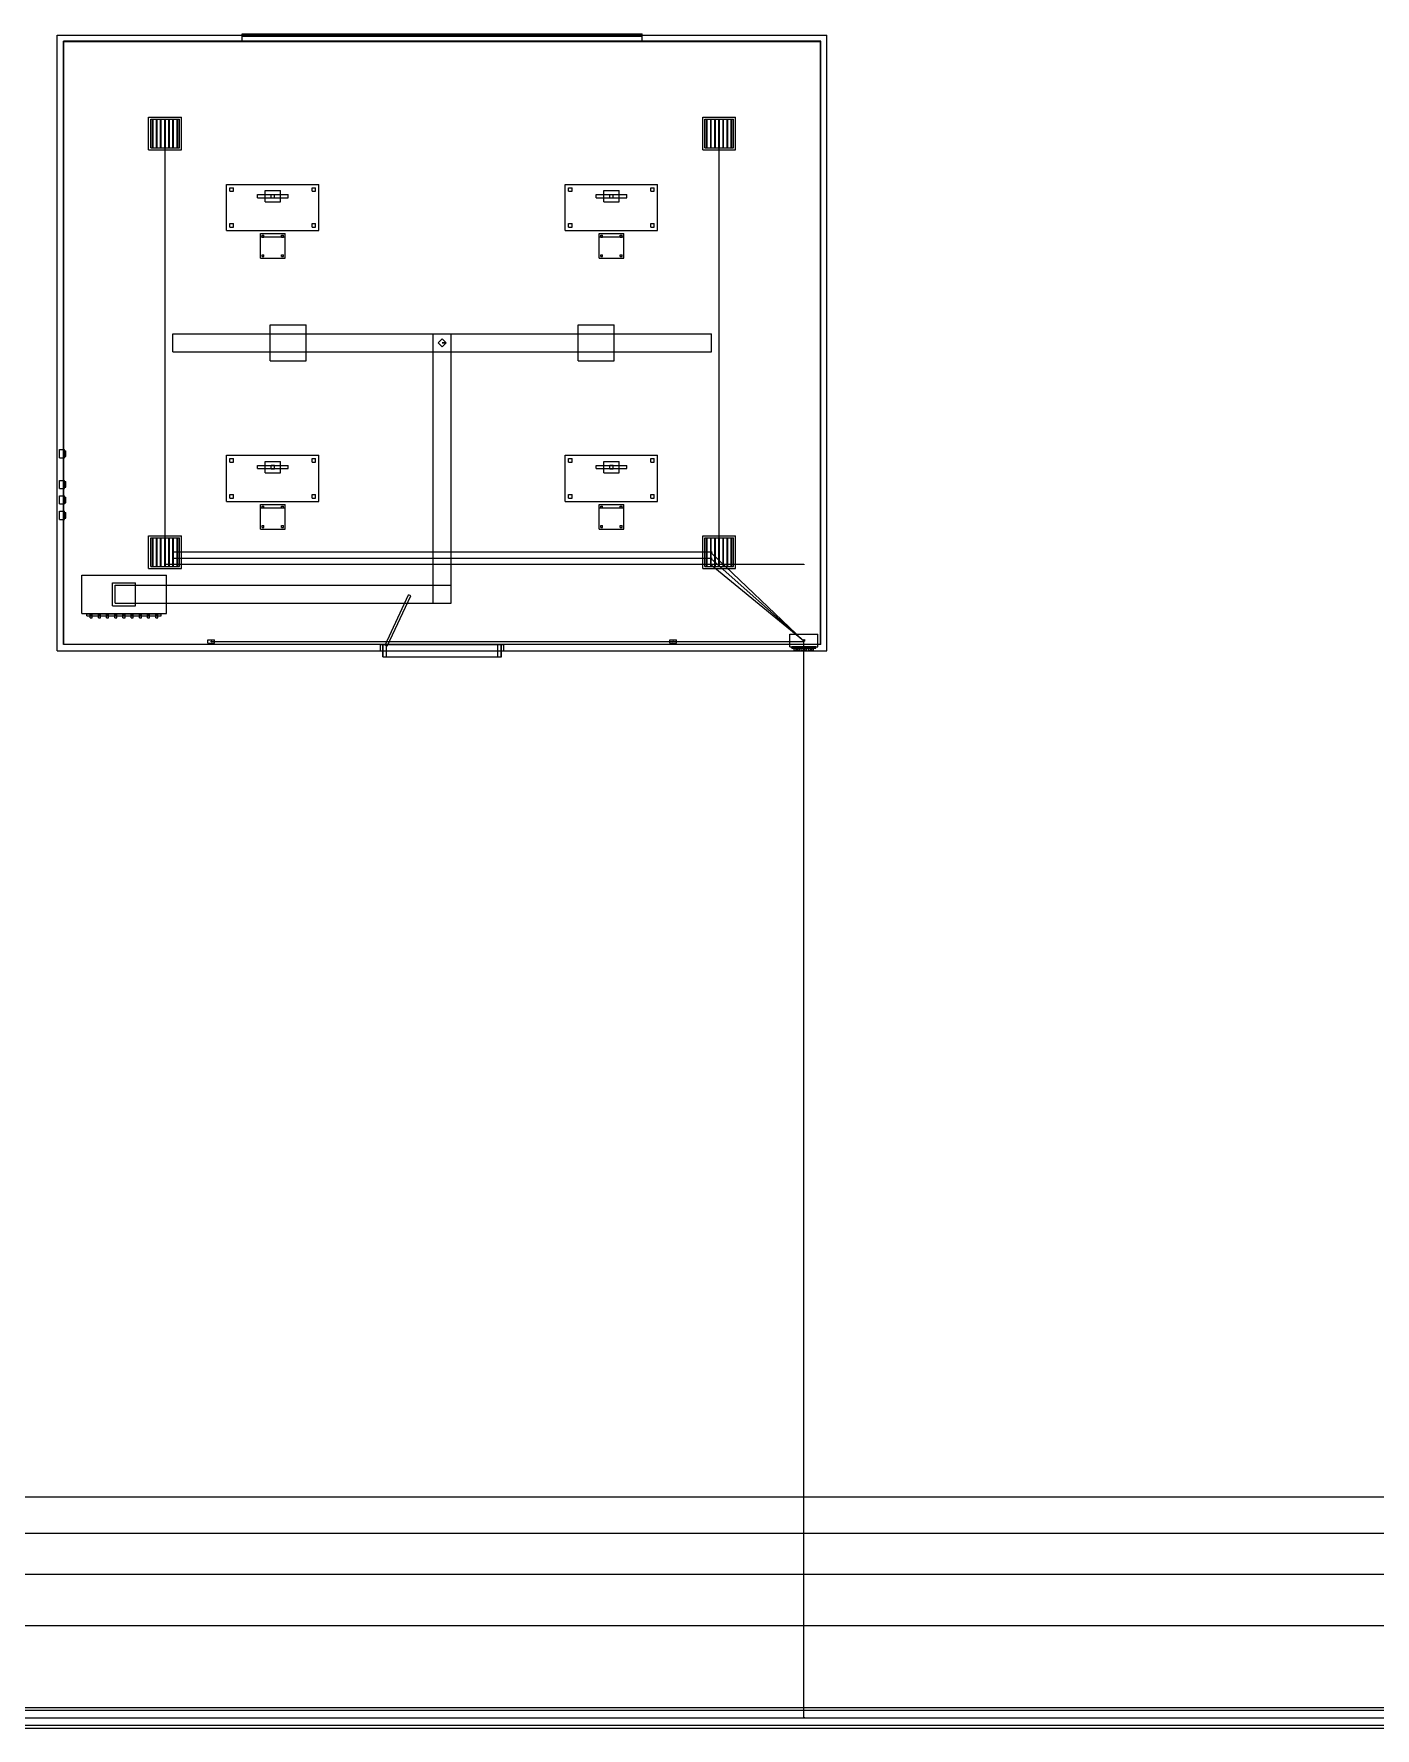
# Model space of a CAD drawing. Header units: millimetres. Extents: x -91450 to 91080, y -35205 to 6022.
# Drawn here: x -71956 to -45818, y -35000 to -1978 of the extents above; entities that cross this region are included whole.
import ezdxf

# ---------------------------------------------------------------- set-up
doc = ezdxf.new("R2010")
doc.units = ezdxf.units.MM

msp = doc.modelspace()

# ---------------------------------------------------------------- linework, layer by layer
at = {"layer": 'electrical'}
for p, q in [((-69392.21, -3920), (-69407.79, -3920)), ((-69407.79, -3920), (-69400, -3920)), ((-69400, -3920), (-69392.21, -3920)), ((-69400, -12320), (-69400, -3920)), ((-58592.21, -3920), (-58607.79, -3920)), ((-58607.79, -3920), (-58600, -3920)), ((-58600, -3920), (-58592.21, -3920)), ((-58600, -12320), (-58600, -3920)), ((-69250, -12091.26), (-69250, -12068.74)), ((-69250, -12068.74), (-69250, -12080)), ((-69250, -12080), (-69250, -12091.26)), ((-58750, -12080), (-69250, -12080)), ((-69250, -12211.26), (-69250, -12188.74)), ((-69250, -12188.74), (-69250, -12200)), ((-69250, -12200), (-69250, -12211.26)), ((-58750, -12200), (-69250, -12200)), ((-58758.98, -12089.4), (-58745.51, -12075.3)), ((-58745.51, -12075.3), (-58758.98, -12089.4)), ((-56958.98, -13809.4), (-58758.98, -12089.4)), ((-58758.64, -12209.72), (-58745.68, -12195.14)), ((-58745.68, -12195.14), (-58758.64, -12209.72)), ((-56958.64, -13809.72), (-58758.64, -12209.72)), ((-58750, -12091.26), (-58750, -12068.74)), ((-58750, -12068.74), (-58750, -12080)), ((-58750, -12080), (-58750, -12091.26)), ((-58750, -12080), (-58735.96, -12080)), ((-58735.96, -12080), (-58750, -12080)), ((-58750, -12211.26), (-58750, -12188.74)), ((-58750, -12188.74), (-58750, -12200)), ((-58750, -12200), (-58750, -12211.26)), ((-58750, -12200), (-58735.96, -12200)), ((-58735.96, -12200), (-58750, -12200)), ((-58745.68, -12195.14), (-58745.68, -12195.14)), ((-58745.51, -12075.3), (-58745.51, -12075.3)), ((-69392.21, -12320), (-69407.79, -12320)), ((-69407.79, -12320), (-69400, -12320)), ((-69400, -12327.79), (-69400, -12312.21)), ((-69400, -12312.21), (-69400, -12320)), ((-69400, -12320), (-69400, -12327.79)), ((-56950, -12320), (-69400, -12320)), ((-69400, -12320), (-69392.21, -12320)), ((-69250, -12331.26), (-69250, -12308.74)), ((-69250, -12308.74), (-69250, -12320)), ((-69250, -12320), (-69250, -12331.26)), ((-58750, -12320), (-69250, -12320)), ((-58758.26, -12330.04), (-58745.87, -12314.98)), ((-58745.87, -12314.98), (-58758.26, -12330.04)), ((-56958.26, -13810.04), (-58758.26, -12330.04)), ((-58750, -12331.26), (-58750, -12308.74)), ((-58750, -12308.74), (-58750, -12320)), ((-58750, -12320), (-58750, -12331.26)), ((-58750, -12320), (-58735.96, -12320)), ((-58735.96, -12320), (-58750, -12320)), ((-58745.87, -12314.98), (-58745.87, -12314.98)), ((-58592.21, -12320), (-58607.79, -12320)), ((-58607.79, -12320), (-58600, -12320)), ((-58600, -12320), (-58592.21, -12320)), ((-56950, -12327.79), (-56950, -12312.21)), ((-56950, -12312.21), (-56950, -12320)), ((-56950, -12320), (-56950, -12327.79)), ((-68565, -13850), (-68565, -13790)), ((-68565, -13790), (-68435, -13790)), ((-68565, -13850), (-68435, -13850)), ((-68491, -13820), (-68504.5, -13812.21)), ((-68504.5, -13812.21), (-68504.5, -13827.79)), ((-68504.5, -13827.79), (-68491, -13820)), ((-68500, -13827.79), (-68500, -13812.21)), ((-68500, -13812.21), (-68500, -13820)), ((-68500, -13820), (-56950, -13820)), ((-68500, -13820), (-68500, -13827.79)), ((-68500, -13820), (-68490.28, -13820)), ((-68490.28, -13820), (-68500, -13820)), ((-68435, -13850), (-68435, -13790)), ((-59565, -13850), (-59565, -13790)), ((-59565, -13790), (-59435, -13790)), ((-59565, -13850), (-59435, -13850)), ((-59491, -13820), (-59504.5, -13812.21)), ((-59504.5, -13812.21), (-59504.5, -13827.79)), ((-59504.5, -13827.79), (-59491, -13820)), ((-59500, -13827.79), (-59500, -13812.21)), ((-59500, -13812.21), (-59500, -13820)), ((-59500, -13820), (-56950, -13820)), ((-59500, -13820), (-59500, -13827.79)), ((-59500, -13820), (-59490.28, -13820)), ((-59490.28, -13820), (-59500, -13820)), ((-59435, -13850), (-59435, -13790)), ((-57225, -13925), (-57225, -13675)), ((-57225, -13675), (-56675, -13675)), ((-56968, -13800), (-56941, -13784.41)), ((-56941, -13815.59), (-56968, -13800)), ((-56934.41, -13800), (-56965.59, -13800)), ((-56965.59, -13800), (-56950, -13800)), ((-56958.98, -13809.4), (-56945.51, -13795.3)), ((-56945.51, -13795.3), (-56958.98, -13809.4)), ((-56958.64, -13809.72), (-56945.68, -13795.14)), ((-56945.68, -13795.14), (-56958.64, -13809.72)), ((-56958.26, -13810.04), (-56945.87, -13794.98)), ((-56945.87, -13794.98), (-56958.26, -13810.04)), ((-56937, -13800), (-56956.5, -13788.74)), ((-56956.5, -13788.74), (-56956.5, -13811.26)), ((-56937, -13800), (-56956.5, -13788.74)), ((-56956.5, -13788.74), (-56956.5, -13811.26)), ((-56937, -13800), (-56956.5, -13788.74)), ((-56956.5, -13788.74), (-56956.5, -13811.26)), ((-56956.5, -13811.26), (-56937, -13800)), ((-56956.5, -13811.26), (-56937, -13800)), ((-56956.5, -13811.26), (-56937, -13800)), ((-56950, -13800), (-56934.41, -13800)), ((-56950, -34800), (-56950, -13800)), ((-56950, -13800), (-56930.56, -13800)), ((-56930.56, -13800), (-56950, -13800)), ((-56950, -13800), (-56935.96, -13800)), ((-56935.96, -13800), (-56950, -13800)), ((-56950, -13800), (-56935.96, -13800)), ((-56935.96, -13800), (-56950, -13800)), ((-56950, -13800), (-56935.96, -13800)), ((-56935.96, -13800), (-56950, -13800)), ((-56950, -13827.79), (-56950, -13812.21)), ((-56950, -13812.21), (-56950, -13820)), ((-56950, -13827.79), (-56950, -13812.21)), ((-56950, -13812.21), (-56950, -13820)), ((-56950, -13820), (-56950, -13827.79)), ((-56950, -13820), (-56950, -13827.79)), ((-56945.87, -13794.98), (-56945.87, -13794.98)), ((-56945.68, -13795.14), (-56945.68, -13795.14)), ((-56945.51, -13795.3), (-56945.51, -13795.3)), ((-56941, -13784.41), (-56941, -13815.59)), ((-56675, -13925), (-56675, -13675)), ((-57225, -13925), (-56675, -13925)), ((-57185, -13952.5), (-57185, -13917.5)), ((-57185, -13917.5), (-56715, -13917.5)), ((-57185, -13952.5), (-56715, -13952.5)), ((-57137.5, -13990), (-57137.5, -13950)), ((-57137.5, -13950), (-57037.5, -13950)), ((-57137.5, -13990), (-57037.5, -13990)), ((-57064.12, -13980), (-57110.88, -13980)), ((-57110.88, -13980), (-57087.5, -13980)), ((-57064.12, -14005), (-57110.88, -14005)), ((-57110.88, -14005), (-57087.5, -14005)), ((-57087.5, -13980), (-57087.5, -14005)), ((-57087.5, -13980), (-57064.12, -13980)), ((-57087.5, -14005), (-57064.12, -14005)), ((-57037.5, -13990), (-57037.5, -13950)), ((-57000, -13990), (-57000, -13950)), ((-57000, -13950), (-56900, -13950)), ((-57000, -13990), (-56900, -13990)), ((-56926.62, -13980), (-56973.38, -13980)), ((-56973.38, -13980), (-56950, -13980)), ((-56926.62, -14005), (-56973.38, -14005)), ((-56973.38, -14005), (-56950, -14005)), ((-56950, -13980), (-56950, -14005)), ((-56950, -13980), (-56926.62, -13980)), ((-56950, -14005), (-56926.62, -14005)), ((-56900, -13990), (-56900, -13950)), ((-56862.5, -13990), (-56862.5, -13950)), ((-56862.5, -13950), (-56762.5, -13950)), ((-56862.5, -13990), (-56762.5, -13990)), ((-56789.12, -13980), (-56835.88, -13980)), ((-56835.88, -13980), (-56812.5, -13980)), ((-56789.12, -14005), (-56835.88, -14005)), ((-56835.88, -14005), (-56812.5, -14005)), ((-56812.5, -13980), (-56812.5, -14005)), ((-56812.5, -13980), (-56789.12, -13980)), ((-56812.5, -14005), (-56789.12, -14005)), ((-56762.5, -13990), (-56762.5, -13950)), ((-56715, -13952.5), (-56715, -13917.5)), ((-91000, -34600), (91000, -34600)), ((-91000, -34650), (91000, -34650)), ((-91000, -34800), (91000, -34800)), ((91000, -34950), (-91000, -34950)), ((-91000, -35000), (91000, -35000)), ((-56934.41, -34800), (-56965.59, -34800)), ((-56965.59, -34800), (-56950, -34800)), ((-56950, -34800), (-56934.41, -34800))]:
    msp.add_line(p, q, dxfattribs=at)
at = {"layer": 'hvac'}
for p, q in [((-69250, -8175), (-69250, -7825)), ((-69250, -7825), (-58750, -7825)), ((-67350, -8350), (-67350, -7650)), ((-67350, -7650), (-66650, -7650)), ((-66650, -8350), (-66650, -7650)), ((-64175, -13075), (-64175, -7825)), ((-64175, -7825), (-63825, -7825)), ((-63825, -13075), (-63825, -7825)), ((-61350, -8350), (-61350, -7650)), ((-61350, -7650), (-60650, -7650)), ((-60650, -8350), (-60650, -7650)), ((-58750, -8175), (-58750, -7825)), ((-69250, -8175), (-58750, -8175)), ((-67350, -8350), (-66650, -8350)), ((-61350, -8350), (-60650, -8350)), ((-71025, -13275), (-71025, -12525)), ((-71025, -12525), (-69375, -12525)), ((-69375, -13275), (-69375, -12525)), ((-70425, -13125), (-70425, -12675)), ((-70425, -12675), (-69975, -12675)), ((-70375, -13075), (-70375, -12725)), ((-70375, -12725), (-63825, -12725)), ((-69975, -13125), (-69975, -12675)), ((-63825, -13075), (-63825, -12725)), ((-70425, -13125), (-69975, -13125)), ((-70375, -13075), (-63825, -13075)), ((-64175, -13075), (-63825, -13075)), ((-71025, -13275), (-69375, -13275)), ((-70925, -13320), (-70925, -13280)), ((-70925, -13280), (-69475, -13280)), ((-70925, -13320), (-69475, -13320)), ((-70860, -13360), (-70860, -13300)), ((-70860, -13300), (-70820, -13300)), ((-70860, -13360), (-70820, -13360)), ((-70820, -13360), (-70820, -13300)), ((-70700, -13360), (-70700, -13300)), ((-70700, -13300), (-70660, -13300)), ((-70700, -13360), (-70660, -13360)), ((-70660, -13360), (-70660, -13300)), ((-70540, -13360), (-70540, -13300)), ((-70540, -13300), (-70500, -13300)), ((-70540, -13360), (-70500, -13360)), ((-70500, -13360), (-70500, -13300)), ((-70380, -13360), (-70380, -13300)), ((-70380, -13300), (-70340, -13300)), ((-70380, -13360), (-70340, -13360)), ((-70340, -13360), (-70340, -13300)), ((-70220, -13360), (-70220, -13300)), ((-70220, -13300), (-70180, -13300)), ((-70220, -13360), (-70180, -13360)), ((-70180, -13360), (-70180, -13300)), ((-70060, -13360), (-70060, -13300)), ((-70060, -13300), (-70020, -13300)), ((-70060, -13360), (-70020, -13360)), ((-70020, -13360), (-70020, -13300)), ((-69900, -13360), (-69900, -13300)), ((-69900, -13300), (-69860, -13300)), ((-69900, -13360), (-69860, -13360)), ((-69860, -13360), (-69860, -13300)), ((-69740, -13360), (-69740, -13300)), ((-69740, -13300), (-69700, -13300)), ((-69740, -13360), (-69700, -13360)), ((-69700, -13360), (-69700, -13300)), ((-69580, -13360), (-69580, -13300)), ((-69580, -13300), (-69540, -13300)), ((-69580, -13360), (-69540, -13360)), ((-69540, -13360), (-69540, -13300)), ((-69475, -13320), (-69475, -13280))]:
    msp.add_line(p, q, dxfattribs=at)
at = {"layer": 'interiors'}
for p, q in [((-67900, -2022.5), (-67900, -1977.5)), ((-67900, -1977.5), (-60100, -1977.5)), ((-60100, -2022.5), (-60100, -1977.5)), ((-71500, -14000), (-71500, -2000)), ((-71500, -2000), (-56500, -2000)), ((-56620, -2120), (-71380, -2120)), ((-71380, -13880), (-71380, -2120)), ((-71375, -13875), (-71375, -2125)), ((-71375, -2125), (-56625, -2125)), ((-67900, -2000), (-60100, -2000)), ((-67900, -2120), (-67900, -2000)), ((-67900, -2022.5), (-60100, -2022.5)), ((-67900, -2120), (-60100, -2120)), ((-60100, -2120), (-60100, -2000)), ((-56625, -13875), (-56625, -2125)), ((-56620, -13880), (-56620, -2120)), ((-56500, -14000), (-56500, -2000)), ((-68200, -5810), (-68200, -4910)), ((-68200, -4910), (-66400, -4910)), ((-66400, -5810), (-66400, -4910)), ((-61600, -5810), (-61600, -4910)), ((-61600, -4910), (-59800, -4910)), ((-59800, -5810), (-59800, -4910)), ((-68135, -5045), (-68135, -4975)), ((-68135, -4975), (-68065, -4975)), ((-68135, -5045), (-68065, -5045)), ((-68065, -5045), (-68065, -4975)), ((-67600, -5170), (-67600, -5110)), ((-67600, -5110), (-67000, -5110)), ((-67600, -5170), (-67000, -5170)), ((-67450, -5250), (-67450, -5030)), ((-67450, -5030), (-67150, -5030)), ((-67450, -5250), (-67150, -5250)), ((-67330, -5175), (-67330, -5105)), ((-67330, -5105), (-67270, -5105)), ((-67330, -5175), (-67270, -5175)), ((-67270, -5175), (-67270, -5105)), ((-67150, -5250), (-67150, -5030)), ((-67000, -5170), (-67000, -5110)), ((-66535, -5045), (-66535, -4975)), ((-66535, -4975), (-66465, -4975)), ((-66535, -5045), (-66465, -5045)), ((-66465, -5045), (-66465, -4975)), ((-61535, -5045), (-61535, -4975)), ((-61535, -4975), (-61465, -4975)), ((-61535, -5045), (-61465, -5045)), ((-61465, -5045), (-61465, -4975)), ((-61000, -5170), (-61000, -5110)), ((-61000, -5110), (-60400, -5110)), ((-61000, -5170), (-60400, -5170)), ((-60850, -5250), (-60850, -5030)), ((-60850, -5030), (-60550, -5030)), ((-60850, -5250), (-60550, -5250)), ((-60730, -5175), (-60730, -5105)), ((-60730, -5105), (-60670, -5105)), ((-60730, -5175), (-60670, -5175)), ((-60670, -5175), (-60670, -5105)), ((-60550, -5250), (-60550, -5030)), ((-60400, -5170), (-60400, -5110)), ((-59935, -5045), (-59935, -4975)), ((-59935, -4975), (-59865, -4975)), ((-59935, -5045), (-59865, -5045)), ((-59865, -5045), (-59865, -4975)), ((-68200, -5810), (-66400, -5810)), ((-68135, -5745), (-68135, -5675)), ((-68135, -5675), (-68065, -5675)), ((-68135, -5745), (-68065, -5745)), ((-68065, -5745), (-68065, -5675)), ((-67540, -5932.5), (-67540, -5867.5)), ((-67540, -5867.5), (-67060, -5867.5)), ((-67540, -6350), (-67540, -5870)), ((-67540, -5870), (-67060, -5870)), ((-67540, -5932.5), (-67060, -5932.5)), ((-67507.5, -5937.5), (-67507.5, -5902.5)), ((-67507.5, -5902.5), (-67472.5, -5902.5)), ((-67507.5, -5937.5), (-67472.5, -5937.5)), ((-67472.5, -5937.5), (-67472.5, -5902.5)), ((-67127.5, -5937.5), (-67127.5, -5902.5)), ((-67127.5, -5902.5), (-67092.5, -5902.5)), ((-67127.5, -5937.5), (-67092.5, -5937.5)), ((-67092.5, -5937.5), (-67092.5, -5902.5)), ((-67060, -5932.5), (-67060, -5867.5)), ((-67060, -6350), (-67060, -5870)), ((-66535, -5745), (-66535, -5675)), ((-66535, -5675), (-66465, -5675)), ((-66535, -5745), (-66465, -5745)), ((-66465, -5745), (-66465, -5675)), ((-61600, -5810), (-59800, -5810)), ((-61535, -5745), (-61535, -5675)), ((-61535, -5675), (-61465, -5675)), ((-61535, -5745), (-61465, -5745)), ((-61465, -5745), (-61465, -5675)), ((-60940, -5932.5), (-60940, -5867.5)), ((-60940, -5867.5), (-60460, -5867.5)), ((-60940, -6350), (-60940, -5870)), ((-60940, -5870), (-60460, -5870)), ((-60940, -5932.5), (-60460, -5932.5)), ((-60907.5, -5937.5), (-60907.5, -5902.5)), ((-60907.5, -5902.5), (-60872.5, -5902.5)), ((-60907.5, -5937.5), (-60872.5, -5937.5)), ((-60872.5, -5937.5), (-60872.5, -5902.5)), ((-60527.5, -5937.5), (-60527.5, -5902.5)), ((-60527.5, -5902.5), (-60492.5, -5902.5)), ((-60527.5, -5937.5), (-60492.5, -5937.5)), ((-60492.5, -5937.5), (-60492.5, -5902.5)), ((-60460, -5932.5), (-60460, -5867.5)), ((-60460, -6350), (-60460, -5870)), ((-59935, -5745), (-59935, -5675)), ((-59935, -5675), (-59865, -5675)), ((-59935, -5745), (-59865, -5745)), ((-59865, -5745), (-59865, -5675)), ((-67540, -6350), (-67060, -6350)), ((-67507.5, -6317.5), (-67507.5, -6282.5)), ((-67507.5, -6282.5), (-67472.5, -6282.5)), ((-67507.5, -6317.5), (-67472.5, -6317.5)), ((-67472.5, -6317.5), (-67472.5, -6282.5)), ((-67127.5, -6317.5), (-67127.5, -6282.5)), ((-67127.5, -6282.5), (-67092.5, -6282.5)), ((-67127.5, -6317.5), (-67092.5, -6317.5)), ((-67092.5, -6317.5), (-67092.5, -6282.5)), ((-60940, -6350), (-60460, -6350)), ((-60907.5, -6317.5), (-60907.5, -6282.5)), ((-60907.5, -6282.5), (-60872.5, -6282.5)), ((-60907.5, -6317.5), (-60872.5, -6317.5)), ((-60872.5, -6317.5), (-60872.5, -6282.5)), ((-60527.5, -6317.5), (-60527.5, -6282.5)), ((-60527.5, -6282.5), (-60492.5, -6282.5)), ((-60527.5, -6317.5), (-60492.5, -6317.5)), ((-60492.5, -6317.5), (-60492.5, -6282.5)), ((-68200, -11090), (-68200, -10190)), ((-68200, -10190), (-66400, -10190)), ((-66400, -11090), (-66400, -10190)), ((-61600, -11090), (-61600, -10190)), ((-61600, -10190), (-59800, -10190)), ((-59800, -11090), (-59800, -10190)), ((-68135, -10325), (-68135, -10255)), ((-68135, -10255), (-68065, -10255)), ((-68135, -10325), (-68065, -10325)), ((-68065, -10325), (-68065, -10255)), ((-67600, -10450), (-67600, -10390)), ((-67600, -10390), (-67000, -10390)), ((-67600, -10450), (-67000, -10450)), ((-67450, -10530), (-67450, -10310)), ((-67450, -10310), (-67150, -10310)), ((-67450, -10530), (-67150, -10530)), ((-67330, -10455), (-67330, -10385)), ((-67330, -10385), (-67270, -10385)), ((-67330, -10455), (-67270, -10455)), ((-67270, -10455), (-67270, -10385)), ((-67150, -10530), (-67150, -10310)), ((-67000, -10450), (-67000, -10390)), ((-66535, -10325), (-66535, -10255)), ((-66535, -10255), (-66465, -10255)), ((-66535, -10325), (-66465, -10325)), ((-66465, -10325), (-66465, -10255)), ((-61535, -10325), (-61535, -10255)), ((-61535, -10255), (-61465, -10255)), ((-61535, -10325), (-61465, -10325)), ((-61465, -10325), (-61465, -10255)), ((-61000, -10450), (-61000, -10390)), ((-61000, -10390), (-60400, -10390)), ((-61000, -10450), (-60400, -10450)), ((-60850, -10530), (-60850, -10310)), ((-60850, -10310), (-60550, -10310)), ((-60850, -10530), (-60550, -10530)), ((-60730, -10455), (-60730, -10385)), ((-60730, -10385), (-60670, -10385)), ((-60730, -10455), (-60670, -10455)), ((-60670, -10455), (-60670, -10385)), ((-60550, -10530), (-60550, -10310)), ((-60400, -10450), (-60400, -10390)), ((-59935, -10325), (-59935, -10255)), ((-59935, -10255), (-59865, -10255)), ((-59935, -10325), (-59865, -10325)), ((-59865, -10325), (-59865, -10255)), ((-68200, -11090), (-66400, -11090)), ((-68135, -11025), (-68135, -10955)), ((-68135, -10955), (-68065, -10955)), ((-68135, -11025), (-68065, -11025)), ((-68065, -11025), (-68065, -10955)), ((-67540, -11212.5), (-67540, -11147.5)), ((-67540, -11147.5), (-67060, -11147.5)), ((-67540, -11630), (-67540, -11150)), ((-67540, -11150), (-67060, -11150)), ((-67540, -11212.5), (-67060, -11212.5)), ((-67507.5, -11217.5), (-67507.5, -11182.5)), ((-67507.5, -11182.5), (-67472.5, -11182.5)), ((-67507.5, -11217.5), (-67472.5, -11217.5)), ((-67472.5, -11217.5), (-67472.5, -11182.5)), ((-67127.5, -11217.5), (-67127.5, -11182.5)), ((-67127.5, -11182.5), (-67092.5, -11182.5)), ((-67127.5, -11217.5), (-67092.5, -11217.5)), ((-67092.5, -11217.5), (-67092.5, -11182.5)), ((-67060, -11212.5), (-67060, -11147.5)), ((-67060, -11630), (-67060, -11150)), ((-66535, -11025), (-66535, -10955)), ((-66535, -10955), (-66465, -10955)), ((-66535, -11025), (-66465, -11025)), ((-66465, -11025), (-66465, -10955)), ((-61600, -11090), (-59800, -11090)), ((-61535, -11025), (-61535, -10955)), ((-61535, -10955), (-61465, -10955)), ((-61535, -11025), (-61465, -11025)), ((-61465, -11025), (-61465, -10955)), ((-60940, -11212.5), (-60940, -11147.5)), ((-60940, -11147.5), (-60460, -11147.5)), ((-60940, -11630), (-60940, -11150)), ((-60940, -11150), (-60460, -11150)), ((-60940, -11212.5), (-60460, -11212.5)), ((-60907.5, -11217.5), (-60907.5, -11182.5)), ((-60907.5, -11182.5), (-60872.5, -11182.5)), ((-60907.5, -11217.5), (-60872.5, -11217.5)), ((-60872.5, -11217.5), (-60872.5, -11182.5)), ((-60527.5, -11217.5), (-60527.5, -11182.5)), ((-60527.5, -11182.5), (-60492.5, -11182.5)), ((-60527.5, -11217.5), (-60492.5, -11217.5)), ((-60492.5, -11217.5), (-60492.5, -11182.5)), ((-60460, -11212.5), (-60460, -11147.5)), ((-60460, -11630), (-60460, -11150)), ((-59935, -11025), (-59935, -10955)), ((-59935, -10955), (-59865, -10955)), ((-59935, -11025), (-59865, -11025)), ((-59865, -11025), (-59865, -10955)), ((-67540, -11630), (-67060, -11630)), ((-67507.5, -11597.5), (-67507.5, -11562.5)), ((-67507.5, -11562.5), (-67472.5, -11562.5)), ((-67507.5, -11597.5), (-67472.5, -11597.5)), ((-67472.5, -11597.5), (-67472.5, -11562.5)), ((-67127.5, -11597.5), (-67127.5, -11562.5)), ((-67127.5, -11562.5), (-67092.5, -11562.5)), ((-67127.5, -11597.5), (-67092.5, -11597.5)), ((-67092.5, -11597.5), (-67092.5, -11562.5)), ((-60940, -11630), (-60460, -11630)), ((-60907.5, -11597.5), (-60907.5, -11562.5)), ((-60907.5, -11562.5), (-60872.5, -11562.5)), ((-60907.5, -11597.5), (-60872.5, -11597.5)), ((-60872.5, -11597.5), (-60872.5, -11562.5)), ((-60527.5, -11597.5), (-60527.5, -11562.5)), ((-60527.5, -11562.5), (-60492.5, -11562.5)), ((-60527.5, -11597.5), (-60492.5, -11597.5)), ((-60492.5, -11597.5), (-60492.5, -11562.5)), ((-65110.39, -13890.49), (-64653.96, -12911.68)), ((-65069.61, -13909.51), (-64613.18, -12930.7)), ((-64613.18, -12930.7), (-64653.96, -12911.68)), ((-71500, -14000), (-65200, -14000)), ((-71500, -14000), (-56500, -14000)), ((-56620, -13880), (-71380, -13880)), ((-65200, -13880), (-71380, -13880)), ((-71375, -13875), (-56625, -13875)), ((-65200, -14000), (-65200, -13880)), ((-65200, -13880), (-62800, -13880)), ((-65200, -14000), (-62800, -14000)), ((-65155, -14120), (-65155, -13880)), ((-65155, -13880), (-65085, -13880)), ((-65155, -14120), (-65085, -14120)), ((-65150, -14120), (-65150, -13880)), ((-65150, -13880), (-62850, -13880)), ((-65150, -14120), (-62850, -14120)), ((-65069.61, -13909.51), (-65110.39, -13890.49)), ((-65085, -14120), (-65085, -13880)), ((-62915, -14120), (-62915, -13880)), ((-62915, -13880), (-62845, -13880)), ((-62915, -14120), (-62845, -14120)), ((-62850, -14120), (-62850, -13880)), ((-62845, -14120), (-62845, -13880)), ((-62800, -14000), (-62800, -13880)), ((-56620, -13880), (-62800, -13880)), ((-62800, -14000), (-56500, -14000))]:
    msp.add_line(p, q, dxfattribs=at)
at = {"layer": 'lighting'}
for p, q in [((-69720, -4240), (-69720, -3600)), ((-69720, -3600), (-69080, -3600)), ((-69080, -4240), (-69080, -3600)), ((-58920, -4240), (-58920, -3600)), ((-58920, -3600), (-58280, -3600)), ((-58280, -4240), (-58280, -3600)), ((-69680, -4200), (-69680, -3640)), ((-69680, -3640), (-69120, -3640)), ((-69646, -4190), (-69646, -3650)), ((-69646, -3650), (-69634, -3650)), ((-69634, -4190), (-69634, -3650)), ((-69566, -4190), (-69566, -3650)), ((-69566, -3650), (-69554, -3650)), ((-69554, -4190), (-69554, -3650)), ((-69486, -4190), (-69486, -3650)), ((-69486, -3650), (-69474, -3650)), ((-69474, -4190), (-69474, -3650)), ((-69406, -4190), (-69406, -3650)), ((-69406, -3650), (-69394, -3650)), ((-69391, -3920), (-69404.5, -3912.21)), ((-69404.5, -3912.21), (-69404.5, -3927.79)), ((-69404.5, -3927.79), (-69391, -3920)), ((-69394, -4190), (-69394, -3650)), ((-69326, -4190), (-69326, -3650)), ((-69326, -3650), (-69314, -3650)), ((-69314, -4190), (-69314, -3650)), ((-69246, -4190), (-69246, -3650)), ((-69246, -3650), (-69234, -3650)), ((-69234, -4190), (-69234, -3650)), ((-69166, -4190), (-69166, -3650)), ((-69166, -3650), (-69154, -3650)), ((-69154, -4190), (-69154, -3650)), ((-69120, -4200), (-69120, -3640)), ((-58880, -4200), (-58880, -3640)), ((-58880, -3640), (-58320, -3640)), ((-58846, -4190), (-58846, -3650)), ((-58846, -3650), (-58834, -3650)), ((-58834, -4190), (-58834, -3650)), ((-58766, -4190), (-58766, -3650)), ((-58766, -3650), (-58754, -3650)), ((-58754, -4190), (-58754, -3650)), ((-58686, -4190), (-58686, -3650)), ((-58686, -3650), (-58674, -3650)), ((-58674, -4190), (-58674, -3650)), ((-58606, -4190), (-58606, -3650)), ((-58606, -3650), (-58594, -3650)), ((-58591, -3920), (-58604.5, -3912.21)), ((-58604.5, -3912.21), (-58604.5, -3927.79)), ((-58604.5, -3927.79), (-58591, -3920)), ((-58594, -4190), (-58594, -3650)), ((-58526, -4190), (-58526, -3650)), ((-58526, -3650), (-58514, -3650)), ((-58514, -4190), (-58514, -3650)), ((-58446, -4190), (-58446, -3650)), ((-58446, -3650), (-58434, -3650)), ((-58434, -4190), (-58434, -3650)), ((-58366, -4190), (-58366, -3650)), ((-58366, -3650), (-58354, -3650)), ((-58354, -4190), (-58354, -3650)), ((-58320, -4200), (-58320, -3640)), ((-69720, -4240), (-69080, -4240)), ((-69680, -4200), (-69120, -4200)), ((-69646, -4190), (-69634, -4190)), ((-69566, -4190), (-69554, -4190)), ((-69486, -4190), (-69474, -4190)), ((-69406, -4190), (-69394, -4190)), ((-69326, -4190), (-69314, -4190)), ((-69246, -4190), (-69234, -4190)), ((-69166, -4190), (-69154, -4190)), ((-58920, -4240), (-58280, -4240)), ((-58880, -4200), (-58320, -4200)), ((-58846, -4190), (-58834, -4190)), ((-58766, -4190), (-58754, -4190)), ((-58686, -4190), (-58674, -4190)), ((-58606, -4190), (-58594, -4190)), ((-58526, -4190), (-58514, -4190)), ((-58446, -4190), (-58434, -4190)), ((-58366, -4190), (-58354, -4190)), ((-69720, -12400), (-69720, -11760)), ((-69720, -11760), (-69080, -11760)), ((-69680, -12360), (-69680, -11800)), ((-69680, -11800), (-69120, -11800)), ((-69646, -12350), (-69646, -11810)), ((-69646, -11810), (-69634, -11810)), ((-69634, -12350), (-69634, -11810)), ((-69566, -12350), (-69566, -11810)), ((-69566, -11810), (-69554, -11810)), ((-69554, -12350), (-69554, -11810)), ((-69486, -12350), (-69486, -11810)), ((-69486, -11810), (-69474, -11810)), ((-69474, -12350), (-69474, -11810)), ((-69406, -12350), (-69406, -11810)), ((-69406, -11810), (-69394, -11810)), ((-69394, -12350), (-69394, -11810)), ((-69326, -12350), (-69326, -11810)), ((-69326, -11810), (-69314, -11810)), ((-69314, -12350), (-69314, -11810)), ((-69246, -12350), (-69246, -11810)), ((-69246, -11810), (-69234, -11810)), ((-69234, -12350), (-69234, -11810)), ((-69166, -12350), (-69166, -11810)), ((-69166, -11810), (-69154, -11810)), ((-69154, -12350), (-69154, -11810)), ((-69120, -12360), (-69120, -11800)), ((-69080, -12400), (-69080, -11760)), ((-58920, -12400), (-58920, -11760)), ((-58920, -11760), (-58280, -11760)), ((-58880, -12360), (-58880, -11800)), ((-58880, -11800), (-58320, -11800)), ((-58846, -12350), (-58846, -11810)), ((-58846, -11810), (-58834, -11810)), ((-58834, -12350), (-58834, -11810)), ((-58766, -12350), (-58766, -11810)), ((-58766, -11810), (-58754, -11810)), ((-58754, -12350), (-58754, -11810)), ((-58686, -12350), (-58686, -11810)), ((-58686, -11810), (-58674, -11810)), ((-58674, -12350), (-58674, -11810)), ((-58606, -12350), (-58606, -11810)), ((-58606, -11810), (-58594, -11810)), ((-58594, -12350), (-58594, -11810)), ((-58526, -12350), (-58526, -11810)), ((-58526, -11810), (-58514, -11810)), ((-58514, -12350), (-58514, -11810)), ((-58446, -12350), (-58446, -11810)), ((-58446, -11810), (-58434, -11810)), ((-58434, -12350), (-58434, -11810)), ((-58366, -12350), (-58366, -11810)), ((-58366, -11810), (-58354, -11810)), ((-58354, -12350), (-58354, -11810)), ((-58320, -12360), (-58320, -11800)), ((-58280, -12400), (-58280, -11760)), ((-69391, -12080), (-69404.5, -12072.21)), ((-69404.5, -12072.21), (-69404.5, -12087.79)), ((-69404.5, -12087.79), (-69391, -12080)), ((-58591, -12080), (-58604.5, -12072.21)), ((-58604.5, -12072.21), (-58604.5, -12087.79)), ((-58604.5, -12087.79), (-58591, -12080)), ((-69720, -12400), (-69080, -12400)), ((-69680, -12360), (-69120, -12360)), ((-69646, -12350), (-69634, -12350)), ((-69566, -12350), (-69554, -12350)), ((-69486, -12350), (-69474, -12350)), ((-69406, -12350), (-69394, -12350)), ((-69326, -12350), (-69314, -12350)), ((-69246, -12350), (-69234, -12350)), ((-69166, -12350), (-69154, -12350)), ((-58920, -12400), (-58280, -12400)), ((-58880, -12360), (-58320, -12360)), ((-58846, -12350), (-58834, -12350)), ((-58766, -12350), (-58754, -12350)), ((-58686, -12350), (-58674, -12350)), ((-58606, -12350), (-58594, -12350)), ((-58526, -12350), (-58514, -12350)), ((-58446, -12350), (-58434, -12350)), ((-58366, -12350), (-58354, -12350))]:
    msp.add_line(p, q, dxfattribs=at)
at = {"layer": 'sensors'}
for p, q in [((-64000, -7920), (-64080, -8000)), ((-63920, -8000), (-64000, -7920)), ((-64080, -8000), (-64000, -8080)), ((-64000, -8080), (-63920, -8000)), ((-64000, -8000), (-63935, -8000)), ((-63935, -8000), (-64000, -8000)), ((-71460, -10240), (-71460, -10080)), ((-71460, -10080), (-71360, -10080)), ((-71360, -10240), (-71360, -10080)), ((-71355, -10215), (-71355, -10105)), ((-71355, -10105), (-71335, -10105)), ((-71355, -10215), (-71335, -10215)), ((-71335, -10215), (-71335, -10105)), ((-71460, -10240), (-71360, -10240)), ((-71460, -10840), (-71460, -10680)), ((-71460, -10680), (-71360, -10680)), ((-71460, -10840), (-71360, -10840)), ((-71360, -10840), (-71360, -10680)), ((-71355, -10815), (-71355, -10705)), ((-71355, -10705), (-71335, -10705)), ((-71355, -10815), (-71335, -10815)), ((-71335, -10815), (-71335, -10705)), ((-71460, -11140), (-71460, -10980)), ((-71460, -10980), (-71360, -10980)), ((-71460, -11140), (-71360, -11140)), ((-71360, -11140), (-71360, -10980)), ((-71355, -11115), (-71355, -11005)), ((-71355, -11005), (-71335, -11005)), ((-71355, -11115), (-71335, -11115)), ((-71335, -11115), (-71335, -11005)), ((-71460, -11440), (-71460, -11280)), ((-71460, -11280), (-71360, -11280)), ((-71460, -11440), (-71360, -11440)), ((-71360, -11440), (-71360, -11280)), ((-71355, -11415), (-71355, -11305)), ((-71355, -11305), (-71335, -11305)), ((-71355, -11415), (-71335, -11415)), ((-71335, -11415), (-71335, -11305))]:
    msp.add_line(p, q, dxfattribs=at)
at = {"layer": 'water'}
for p, q in [((70450, -30500), (-90000, -30500)), ((82950, -30500), (-90000, -30500)), ((-88000, -31200), (91000, -31200)), ((-88000, -32000), (91000, -32000)), ((-88000, -33000), (91000, -33000))]:
    msp.add_line(p, q, dxfattribs=at)

doc.saveas('drawing.dxf')
